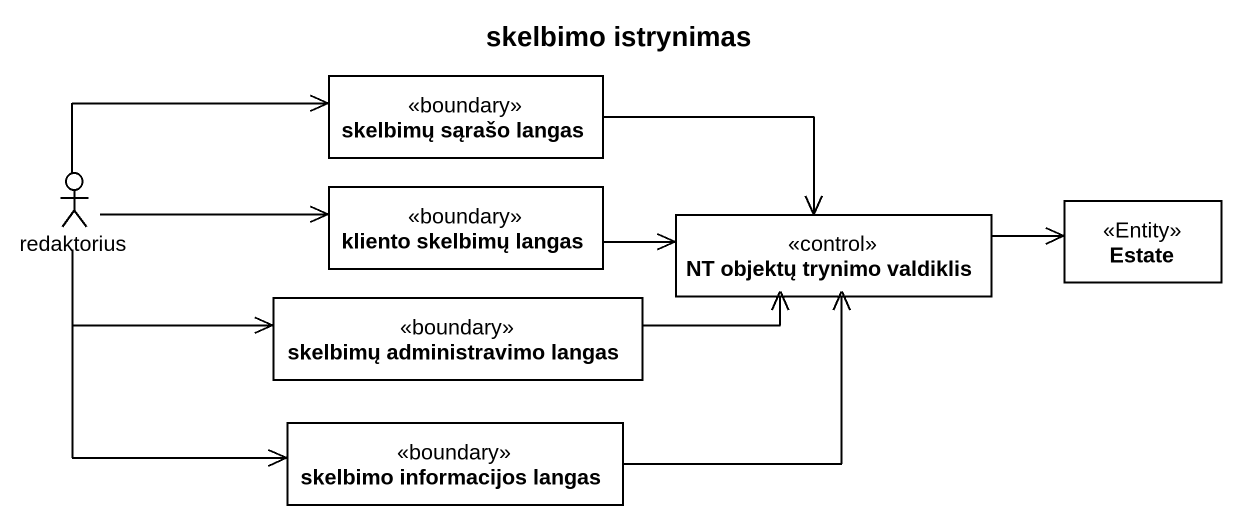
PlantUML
@startuml
title skelbimo istrynimas
allowmixing
hide circle
hide empty members
class "skelbimų sąrašo langas" as skelbimų_sąrašo_langas <<boundary>>
actor redaktorius
class "kliento skelbimų langas" as kliento_skelbimų_langas <<boundary>>
class Estate <<Entity>>
class "NT objektų trynimo valdiklis" as NT_objektų_trynimo_valdiklis <<control>>
class "skelbimų administravimo langas" as skelbimų_administravimo <<boundary>>
class "skelbimo informacijos langas" as skelbimo_informacijos_langas <<boundary>>
skelbimų_sąrašo_langas -right-> NT_objektų_trynimo_valdiklis
redaktorius -right-> skelbimų_sąrašo_langas
redaktorius -right-> kliento_skelbimų_langas
redaktorius -right-> skelbimų_administravimo
redaktorius --> skelbimo_informacijos_langas
kliento_skelbimų_langas -right-> NT_objektų_trynimo_valdiklis
NT_objektų_trynimo_valdiklis -right-> Estate
skelbimų_administravimo -right-> NT_objektų_trynimo_valdiklis
skelbimo_informacijos_langas -right-> NT_objektų_trynimo_valdiklis
@enduml
